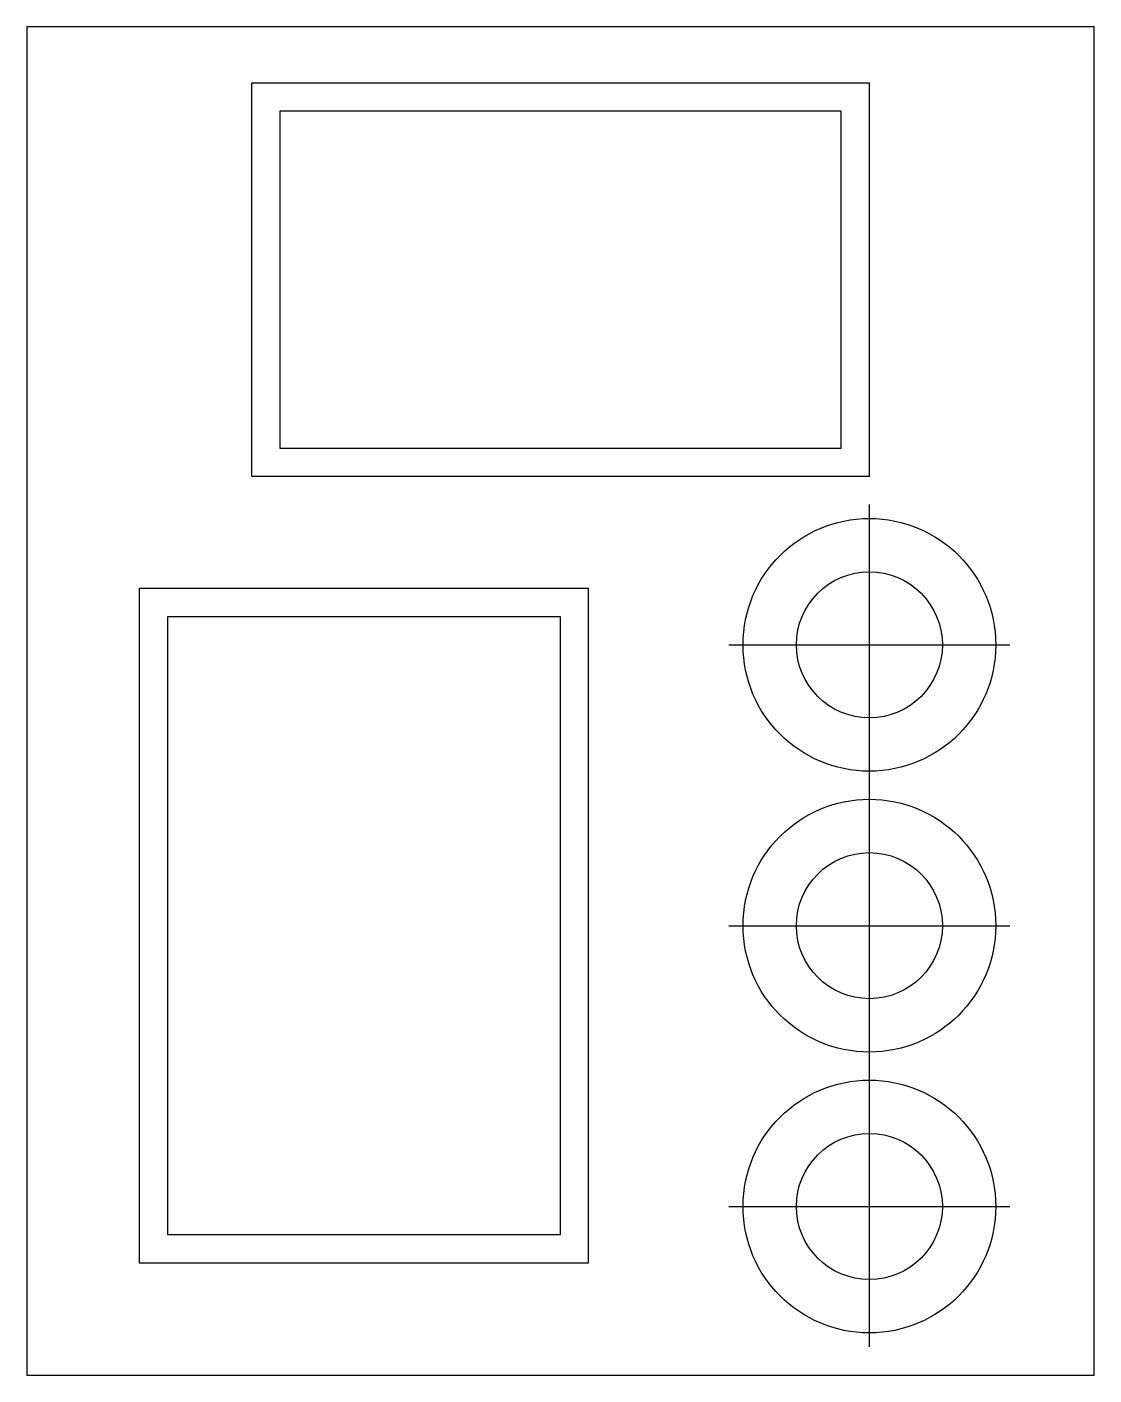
# Model space of a CAD drawing. Header units: millimetres. Extents: x 0 to 190, y 0 to 240.
import ezdxf

# ---------------------------------------------------------------- set-up
doc = ezdxf.new("R2010")
doc.units = ezdxf.units.MM
doc.layers.get('0').update_dxf_attribs({"lineweight": 25, "true_color": 0xffffff})
doc.layers.add('outline', color=30, linetype='Continuous', lineweight=25, true_color=0xff7f00)

# ---------------------------------------------------------------- blocks, each defined once
blk = doc.blocks.new('block 1')
at = {"flags": 128}
blk.add_lwpolyline([(5, 5), (105, 5), (105, 65), (5, 65)], close=True, dxfattribs=at)
at = {"layer": 'outline', "flags": 128}
blk.add_lwpolyline([(0, 0), (110, 0), (110, 70), (0, 70)], close=True, dxfattribs=at)
blk = doc.blocks.new('block 2')
at = {"flags": 128}
blk.add_lwpolyline([(5, 5), (75, 5), (75, 115), (5, 115)], close=True, dxfattribs=at)
at = {"layer": 'outline', "flags": 128}
blk.add_lwpolyline([(0, 0), (80, 0), (80, 120), (0, 120)], close=True, dxfattribs=at)
blk = doc.blocks.new('block 3')
blk.add_circle((0, 0), 13)
at = {"layer": 'outline'}
blk.add_circle((0, 0), 22.5, dxfattribs=at)

msp = doc.modelspace()

# ---------------------------------------------------------------- linework, layer by layer
at = {"flags": 128}
msp.add_lwpolyline([(0, 0), (190, 0), (190, 240), (0, 240)], close=True, dxfattribs=at)
at = {"layer": 'outline'}
for p, q in [((150, 105), (150, 155)), ((125, 130), (175, 130)), ((150, 55), (150, 105)), ((125, 80), (175, 80)), ((150, 5), (150, 55)), ((125, 30), (175, 30))]:
    msp.add_line(p, q, dxfattribs=at)

# ---------------------------------------------------------------- block references
for name, p in [('block 1', (40, 160)), ('block 2', (20, 20))]:
    msp.add_blockref(name, p)
for p in [(150, 130), (150, 80), (150, 30)]:
    msp.add_blockref('block 3', p, dxfattribs=at)

doc.saveas('drawing.dxf')
